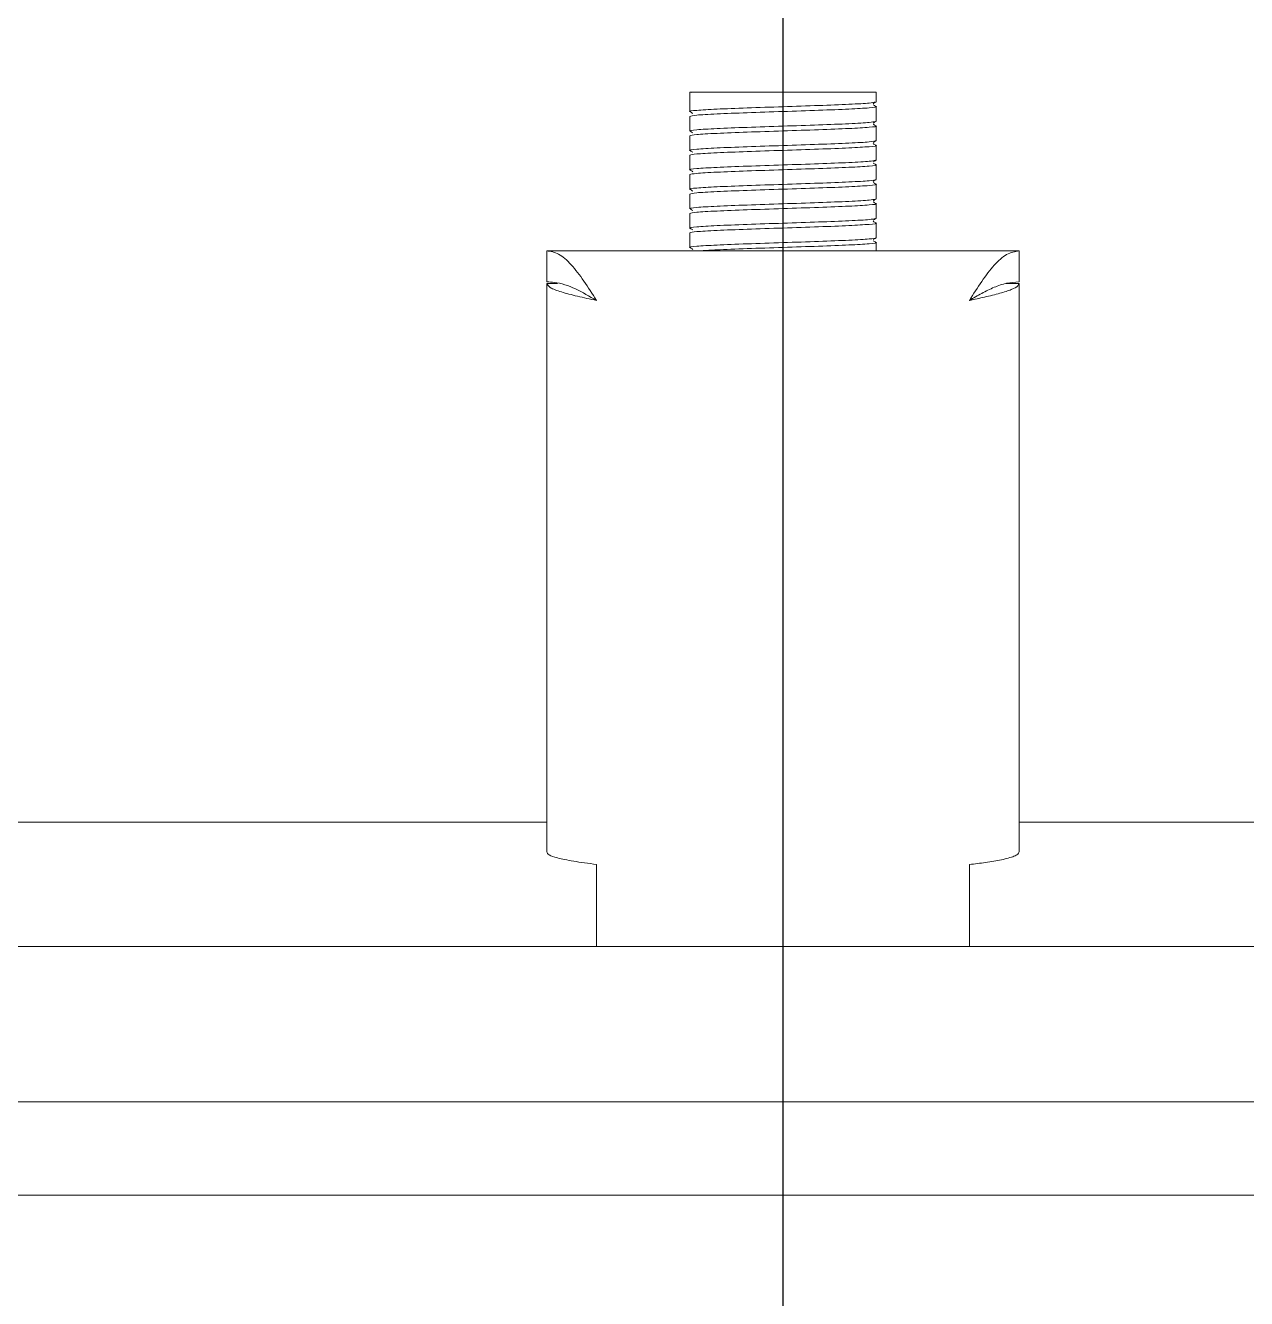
# Model space of a CAD drawing. Header units: millimetres. Extents: x 51507 to 66627, y -17810 to -7118.
# Drawn here: x 53618.6 to 53697.3, y -12029.4 to -11947.4 of the extents above; entities that cross this region are included whole.
import ezdxf

# ---------------------------------------------------------------- set-up
doc = ezdxf.new("R2010")
doc.units = ezdxf.units.MM
doc.header["$LTSCALE"] = 10
doc.layers.get('Defpoints').update_dxf_attribs({"lineweight": 25})
doc.layers.add('粗实线', color=4, linetype='Continuous', lineweight=18)

msp = doc.modelspace()

# ---------------------------------------------------------------- linework, layer by layer
at = {"layer": 'Defpoints'}
msp.add_line((53667.409, -7118.116), (53667.409, -17810.116), dxfattribs=at)
at = {"layer": '粗实线'}
for p, q in [((53661.409, -11951.704), (53661.409, -11952.012)), ((53661.409, -11951.704), (53661.493, -11951.718)), ((53661.409, -11951.704), (53673.409, -11951.704)), ((53673.409, -11952.329), (53673.409, -11951.704)), ((53661.409, -11952.012), (53661.409, -11952.954)), ((53673.409, -11953.579), (53673.409, -11952.637)), ((53661.409, -11953.262), (53661.409, -11954.204)), ((53673.409, -11954.829), (53673.409, -11953.887)), ((53661.409, -11954.512), (53661.409, -11955.454)), ((53673.409, -11956.079), (53673.409, -11955.137)), ((53661.409, -11955.762), (53661.409, -11956.704)), ((53673.409, -11957.329), (53673.409, -11956.387)), ((53661.409, -11957.012), (53661.409, -11957.954)), ((53673.409, -11958.579), (53673.409, -11957.637)), ((53661.409, -11958.262), (53661.409, -11959.204)), ((53673.409, -11959.829), (53673.409, -11958.887)), ((53661.409, -11959.512), (53661.409, -11960.454)), ((53661.409, -11960.762), (53661.409, -11961.704)), ((53673.409, -11961.079), (53673.409, -11960.137)), ((53673.409, -11961.916), (53673.409, -11961.387)), ((53652.209, -11961.916), (53682.609, -11961.916)), ((53652.209, -11961.916), (53652.209, -11963.916)), ((53682.609, -11961.916), (53682.609, -11963.916)), ((53652.209, -11964.016), (53652.209, -12000.613)), ((53652.9, -11964.016), (53652.209, -11964.016)), ((53681.782, -11964.016), (53682.609, -11964.016)), ((53682.609, -11964.016), (53682.609, -12000.613)), ((53652.209, -11998.704), (53574.909, -11998.704)), ((53747.409, -11998.704), (53682.609, -11998.704)), ((53655.409, -12006.704), (53655.409, -12001.425)), ((53679.409, -12006.704), (53679.409, -12001.425)), ((52722.409, -12006.704), (54612.409, -12006.704)), ((52722.409, -12016.704), (54612.409, -12016.704)), ((54607.409, -12022.704), (52727.409, -12022.704))]:
    msp.add_line(p, q, dxfattribs=at)
for points, knots in [([(53673.337, -11952.341), (53673.257, -11952.363), (53673.081, -11952.411), (53671.746, -11952.485), (53669.769, -11952.563), (53667.407, -11952.641), (53665.057, -11952.719), (53663.042, -11952.797), (53661.772, -11952.875), (53661.255, -11952.932), (53661.461, -11952.963), (53661.493, -11952.968)], [0, 0, 0, 0, 1.264151, 2.764493, 4.264835, 5.765178, 7.26552, 8.765862, 10.266205, 11.766547, 12.043189, 12.043189, 12.043189, 12.043189]), ([(53673.345, -11952.626), (53673.369, -11952.63), (53673.561, -11952.66), (53673.041, -11952.715), (53671.777, -11952.793), (53669.761, -11952.872), (53667.411, -11952.95), (53665.05, -11953.028), (53663.067, -11953.106), (53661.679, -11953.184), (53661.499, -11953.236), (53661.409, -11953.262)], [0, 0, 0, 0, 0.207761, 1.693828, 3.179895, 4.665961, 6.152028, 7.638095, 9.124162, 10.610229, 12.096296, 12.096296, 12.096296, 12.096296]), ([(53673.208, -11952.45), (53673.24, -11952.431), (53673.304, -11952.394), (53673.368, -11952.358), (53673.4, -11952.339)], [0, 0, 0, 0, 0.1104693, 0.2209431, 0.2209431, 0.2209431, 0.2209431]), ([(53673.4, -11952.627), (53673.368, -11952.608), (53673.304, -11952.571), (53673.24, -11952.534), (53673.208, -11952.516)], [0, 0, 0, 0, 0.1104737, 0.2209431, 0.2209431, 0.2209431, 0.2209431]), ([(53661.425, -11952.967), (53661.457, -11952.986), (53661.52, -11953.023), (53661.584, -11953.06), (53661.616, -11953.078)], [0, 0, 0, 0, 0.110244, 0.2204869, 0.2204869, 0.2204869, 0.2204869]), ([(53673.337, -11953.591), (53673.257, -11953.613), (53673.081, -11953.661), (53671.746, -11953.735), (53669.769, -11953.813), (53667.407, -11953.891), (53665.057, -11953.969), (53663.042, -11954.047), (53661.772, -11954.125), (53661.255, -11954.182), (53661.461, -11954.213), (53661.493, -11954.218)], [0, 0, 0, 0, 1.264151, 2.764493, 4.264835, 5.765178, 7.26552, 8.765862, 10.266205, 11.766547, 12.043189, 12.043189, 12.043189, 12.043189]), ([(53673.345, -11953.876), (53673.369, -11953.88), (53673.561, -11953.91), (53673.041, -11953.965), (53671.777, -11954.043), (53669.761, -11954.122), (53667.411, -11954.2), (53665.05, -11954.278), (53663.067, -11954.356), (53661.679, -11954.434), (53661.499, -11954.486), (53661.409, -11954.512)], [0, 0, 0, 0, 0.207761, 1.693828, 3.179895, 4.665961, 6.152028, 7.638095, 9.124162, 10.610229, 12.096296, 12.096296, 12.096296, 12.096296]), ([(53661.425, -11954.217), (53661.457, -11954.236), (53661.52, -11954.273), (53661.584, -11954.31), (53661.616, -11954.328)], [0, 0, 0, 0, 0.110244, 0.2204869, 0.2204869, 0.2204869, 0.2204869]), ([(53673.208, -11953.7), (53673.24, -11953.681), (53673.304, -11953.644), (53673.368, -11953.608), (53673.4, -11953.589)], [0, 0, 0, 0, 0.1104693, 0.2209431, 0.2209431, 0.2209431, 0.2209431]), ([(53673.4, -11953.877), (53673.368, -11953.858), (53673.304, -11953.821), (53673.24, -11953.784), (53673.208, -11953.766)], [0, 0, 0, 0, 0.1104737, 0.2209431, 0.2209431, 0.2209431, 0.2209431]), ([(53673.409, -11954.829), (53673.319, -11954.855), (53673.138, -11954.907), (53671.751, -11954.985), (53669.768, -11955.063), (53667.407, -11955.141), (53665.057, -11955.219), (53663.042, -11955.297), (53661.772, -11955.375), (53661.255, -11955.432), (53661.461, -11955.463), (53661.493, -11955.468)], [0, 0, 0, 0, 1.480419, 2.960838, 4.441258, 5.921677, 7.402096, 8.882515, 10.362934, 11.843354, 12.116322, 12.116322, 12.116322, 12.116322]), ([(53673.345, -11955.126), (53673.369, -11955.13), (53673.561, -11955.16), (53673.041, -11955.215), (53671.777, -11955.293), (53669.761, -11955.372), (53667.411, -11955.45), (53665.05, -11955.528), (53663.067, -11955.606), (53661.679, -11955.684), (53661.499, -11955.736), (53661.409, -11955.762)], [0, 0, 0, 0, 0.207761, 1.693828, 3.179895, 4.665961, 6.152028, 7.638095, 9.124162, 10.610229, 12.096296, 12.096296, 12.096296, 12.096296]), ([(53673.208, -11954.95), (53673.24, -11954.931), (53673.304, -11954.894), (53673.368, -11954.858), (53673.4, -11954.839)], [0, 0, 0, 0, 0.1104693, 0.2209431, 0.2209431, 0.2209431, 0.2209431]), ([(53673.4, -11955.127), (53673.368, -11955.108), (53673.304, -11955.071), (53673.24, -11955.034), (53673.208, -11955.016)], [0, 0, 0, 0, 0.1104737, 0.2209431, 0.2209431, 0.2209431, 0.2209431]), ([(53661.425, -11955.467), (53661.457, -11955.486), (53661.52, -11955.523), (53661.584, -11955.56), (53661.616, -11955.578)], [0, 0, 0, 0, 0.110244, 0.2204869, 0.2204869, 0.2204869, 0.2204869]), ([(53673.337, -11956.091), (53673.257, -11956.113), (53673.081, -11956.161), (53671.746, -11956.235), (53669.769, -11956.313), (53667.407, -11956.391), (53665.057, -11956.469), (53663.042, -11956.547), (53661.772, -11956.625), (53661.255, -11956.682), (53661.461, -11956.713), (53661.493, -11956.718)], [0, 0, 0, 0, 1.264151, 2.764493, 4.264835, 5.765178, 7.26552, 8.765862, 10.266205, 11.766547, 12.043189, 12.043189, 12.043189, 12.043189]), ([(53673.345, -11956.376), (53673.369, -11956.38), (53673.561, -11956.41), (53673.041, -11956.465), (53671.777, -11956.543), (53669.761, -11956.622), (53667.411, -11956.7), (53665.05, -11956.778), (53663.067, -11956.856), (53661.679, -11956.934), (53661.499, -11956.986), (53661.409, -11957.012)], [0, 0, 0, 0, 0.207761, 1.693828, 3.179895, 4.665961, 6.152028, 7.638095, 9.124162, 10.610229, 12.096296, 12.096296, 12.096296, 12.096296]), ([(53661.425, -11956.717), (53661.457, -11956.736), (53661.52, -11956.773), (53661.584, -11956.81), (53661.616, -11956.828)], [0, 0, 0, 0, 0.110244, 0.2204869, 0.2204869, 0.2204869, 0.2204869]), ([(53673.208, -11956.2), (53673.24, -11956.181), (53673.304, -11956.144), (53673.368, -11956.108), (53673.4, -11956.089)], [0, 0, 0, 0, 0.1104693, 0.2209431, 0.2209431, 0.2209431, 0.2209431]), ([(53673.4, -11956.377), (53673.368, -11956.358), (53673.304, -11956.321), (53673.24, -11956.284), (53673.208, -11956.266)], [0, 0, 0, 0, 0.1104737, 0.2209431, 0.2209431, 0.2209431, 0.2209431]), ([(53673.409, -11957.329), (53673.319, -11957.355), (53673.138, -11957.407), (53671.751, -11957.485), (53669.768, -11957.563), (53667.407, -11957.641), (53665.057, -11957.719), (53663.042, -11957.797), (53661.772, -11957.875), (53661.255, -11957.932), (53661.461, -11957.963), (53661.493, -11957.968)], [0, 0, 0, 0, 1.480419, 2.960838, 4.441258, 5.921677, 7.402096, 8.882515, 10.362934, 11.843354, 12.116322, 12.116322, 12.116322, 12.116322]), ([(53673.345, -11957.626), (53673.369, -11957.63), (53673.561, -11957.66), (53673.041, -11957.715), (53671.777, -11957.793), (53669.761, -11957.872), (53667.411, -11957.95), (53665.05, -11958.028), (53663.067, -11958.106), (53661.679, -11958.184), (53661.499, -11958.236), (53661.409, -11958.262)], [0, 0, 0, 0, 0.207761, 1.693828, 3.179895, 4.665961, 6.152028, 7.638095, 9.124162, 10.610229, 12.096296, 12.096296, 12.096296, 12.096296]), ([(53673.208, -11957.45), (53673.24, -11957.431), (53673.304, -11957.394), (53673.368, -11957.358), (53673.4, -11957.339)], [0, 0, 0, 0, 0.1104693, 0.2209431, 0.2209431, 0.2209431, 0.2209431]), ([(53673.4, -11957.627), (53673.368, -11957.608), (53673.304, -11957.571), (53673.24, -11957.534), (53673.208, -11957.516)], [0, 0, 0, 0, 0.1104737, 0.2209431, 0.2209431, 0.2209431, 0.2209431]), ([(53661.425, -11957.967), (53661.457, -11957.986), (53661.52, -11958.023), (53661.584, -11958.06), (53661.616, -11958.078)], [0, 0, 0, 0, 0.110244, 0.2204869, 0.2204869, 0.2204869, 0.2204869]), ([(53673.337, -11958.591), (53673.257, -11958.613), (53673.081, -11958.661), (53671.746, -11958.735), (53669.769, -11958.813), (53667.407, -11958.891), (53665.057, -11958.969), (53663.042, -11959.047), (53661.772, -11959.125), (53661.255, -11959.182), (53661.461, -11959.213), (53661.493, -11959.218)], [0, 0, 0, 0, 1.264151, 2.764493, 4.264835, 5.765178, 7.26552, 8.765862, 10.266205, 11.766547, 12.043189, 12.043189, 12.043189, 12.043189]), ([(53673.345, -11958.876), (53673.369, -11958.88), (53673.561, -11958.91), (53673.041, -11958.965), (53671.777, -11959.043), (53669.761, -11959.122), (53667.411, -11959.2), (53665.05, -11959.278), (53663.067, -11959.356), (53661.679, -11959.434), (53661.499, -11959.486), (53661.409, -11959.512)], [0, 0, 0, 0, 0.207761, 1.693828, 3.179895, 4.665961, 6.152028, 7.638095, 9.124162, 10.610229, 12.096296, 12.096296, 12.096296, 12.096296]), ([(53661.425, -11959.217), (53661.457, -11959.236), (53661.52, -11959.273), (53661.584, -11959.31), (53661.616, -11959.328)], [0, 0, 0, 0, 0.110244, 0.2204869, 0.2204869, 0.2204869, 0.2204869]), ([(53673.208, -11958.7), (53673.24, -11958.681), (53673.304, -11958.644), (53673.368, -11958.608), (53673.4, -11958.589)], [0, 0, 0, 0, 0.1104693, 0.2209431, 0.2209431, 0.2209431, 0.2209431]), ([(53673.4, -11958.877), (53673.368, -11958.858), (53673.304, -11958.821), (53673.24, -11958.784), (53673.208, -11958.766)], [0, 0, 0, 0, 0.1104737, 0.2209431, 0.2209431, 0.2209431, 0.2209431]), ([(53673.337, -11959.841), (53673.257, -11959.863), (53673.081, -11959.911), (53671.746, -11959.985), (53669.769, -11960.063), (53667.407, -11960.141), (53665.057, -11960.219), (53663.042, -11960.297), (53661.772, -11960.375), (53661.255, -11960.432), (53661.461, -11960.463), (53661.493, -11960.468)], [0, 0, 0, 0, 1.264151, 2.764493, 4.264835, 5.765178, 7.26552, 8.765862, 10.266205, 11.766547, 12.043189, 12.043189, 12.043189, 12.043189]), ([(53673.208, -11959.95), (53673.24, -11959.931), (53673.304, -11959.894), (53673.368, -11959.858), (53673.4, -11959.839)], [0, 0, 0, 0, 0.1104693, 0.2209431, 0.2209431, 0.2209431, 0.2209431]), ([(53673.4, -11960.127), (53673.368, -11960.108), (53673.304, -11960.071), (53673.24, -11960.034), (53673.208, -11960.016)], [0, 0, 0, 0, 0.1104737, 0.2209431, 0.2209431, 0.2209431, 0.2209431]), ([(53673.345, -11960.126), (53673.369, -11960.13), (53673.561, -11960.16), (53673.041, -11960.215), (53671.777, -11960.293), (53669.761, -11960.372), (53667.411, -11960.45), (53665.05, -11960.528), (53663.067, -11960.606), (53661.679, -11960.684), (53661.499, -11960.736), (53661.409, -11960.762)], [0, 0, 0, 0, 0.207761, 1.693828, 3.179895, 4.665961, 6.152028, 7.638095, 9.124162, 10.610229, 12.096296, 12.096296, 12.096296, 12.096296]), ([(53661.425, -11960.467), (53661.457, -11960.486), (53661.52, -11960.523), (53661.584, -11960.56), (53661.616, -11960.578)], [0, 0, 0, 0, 0.110244, 0.2204869, 0.2204869, 0.2204869, 0.2204869]), ([(53673.409, -11961.079), (53673.319, -11961.105), (53673.138, -11961.157), (53671.751, -11961.235), (53669.768, -11961.313), (53667.407, -11961.391), (53665.057, -11961.469), (53663.042, -11961.547), (53661.772, -11961.625), (53661.255, -11961.682), (53661.461, -11961.713), (53661.493, -11961.718)], [0, 0, 0, 0, 1.480419, 2.960838, 4.441258, 5.921677, 7.402096, 8.882515, 10.362934, 11.843354, 12.116322, 12.116322, 12.116322, 12.116322]), ([(53661.425, -11961.717), (53661.457, -11961.736), (53661.52, -11961.773), (53661.584, -11961.81), (53661.616, -11961.828)], [0, 0, 0, 0, 0.110244, 0.2204869, 0.2204869, 0.2204869, 0.2204869]), ([(53673.345, -11961.376), (53673.369, -11961.38), (53673.561, -11961.41), (53673.041, -11961.465), (53671.776, -11961.543), (53669.762, -11961.622), (53667.406, -11961.7), (53665.069, -11961.778), (53663.156, -11961.85), (53662.467, -11961.896), (53662.167, -11961.916)], [0, 0, 0, 0, 0.229305, 1.869474, 3.509643, 5.149811, 6.78998, 8.430149, 10.070317, 11.329861, 11.329861, 11.329861, 11.329861]), ([(53673.208, -11961.2), (53673.24, -11961.181), (53673.304, -11961.144), (53673.368, -11961.108), (53673.4, -11961.089)], [0, 0, 0, 0, 0.1104693, 0.2209431, 0.2209431, 0.2209431, 0.2209431]), ([(53673.4, -11961.377), (53673.368, -11961.358), (53673.304, -11961.321), (53673.24, -11961.284), (53673.208, -11961.266)], [0, 0, 0, 0, 0.1104737, 0.2209431, 0.2209431, 0.2209431, 0.2209431]), ([(53655.409, -11965.116), (53655.137, -11964.689), (53654.593, -11963.834), (53653.778, -11962.763), (53652.983, -11962.048), (53652.46, -11961.959), (53652.209, -11961.916)], [0, 0, 0, 0, 1.191174, 2.383225, 3.575281, 4.676694, 4.676694, 4.676694, 4.676694]), ([(53655.409, -11965.116), (53654.955, -11964.85), (53654.046, -11964.317), (53652.977, -11963.948), (53652.366, -11963.923), (53652.209, -11963.916)], [0, 0, 0, 0, 1.471202, 2.948147, 3.460221, 3.460221, 3.460221, 3.460221]), ([(53679.409, -11965.116), (53679.742, -11965.043), (53680.444, -11964.889), (53681.406, -11964.655), (53682.158, -11964.413), (53682.553, -11964.2), (53682.593, -11964.068), (53682.609, -11964.016)], [0, 0, 0, 0, 0.68824, 1.44774, 2.207261, 2.966782, 3.456017, 3.456017, 3.456017, 3.456017]), ([(53655.409, -12001.425), (53655.146, -12001.389), (53654.636, -12001.321), (53653.937, -12001.216), (53653.353, -12001.112), (53652.769, -12000.981), (53652.302, -12000.824), (53652.238, -12000.68), (53652.209, -12000.613)], [0, 0, 0, 0, 0.526647, 1.023388, 1.49022, 1.927143, 2.708152, 3.371037, 3.371037, 3.371037, 3.371037]), ([(53682.609, -12000.613), (53682.592, -12000.663), (53682.559, -12000.759), (53682.307, -12000.892), (53681.945, -12001.013), (53681.361, -12001.153), (53680.508, -12001.3), (53679.76, -12001.385), (53679.409, -12001.425)], [0, 0, 0, 0, 0.505312, 0.986955, 1.444955, 1.879343, 2.674073, 3.37598, 3.37598, 3.37598, 3.37598])]:
    msp.add_open_spline(points, degree=3, knots=knots, dxfattribs=at)
for points in [[(53682.609, -11961.916), (53682.342, -11961.964), (53681.809, -11962.06), (53681.009, -11962.8), (53680.209, -11963.858), (53679.675, -11964.697), (53679.409, -11965.116)], [(53652.209, -11964.016), (53652.257, -11964.108), (53652.353, -11964.291), (53653.093, -11964.566), (53654.151, -11964.841), (53654.989, -11965.024), (53655.409, -11965.116)], [(53682.609, -11963.916), (53682.342, -11963.934), (53681.809, -11963.97), (53681.009, -11964.248), (53680.209, -11964.644), (53679.675, -11964.959), (53679.409, -11965.116)]]:
    msp.add_open_spline(points, degree=3, dxfattribs=at)

doc.saveas('drawing.dxf')
